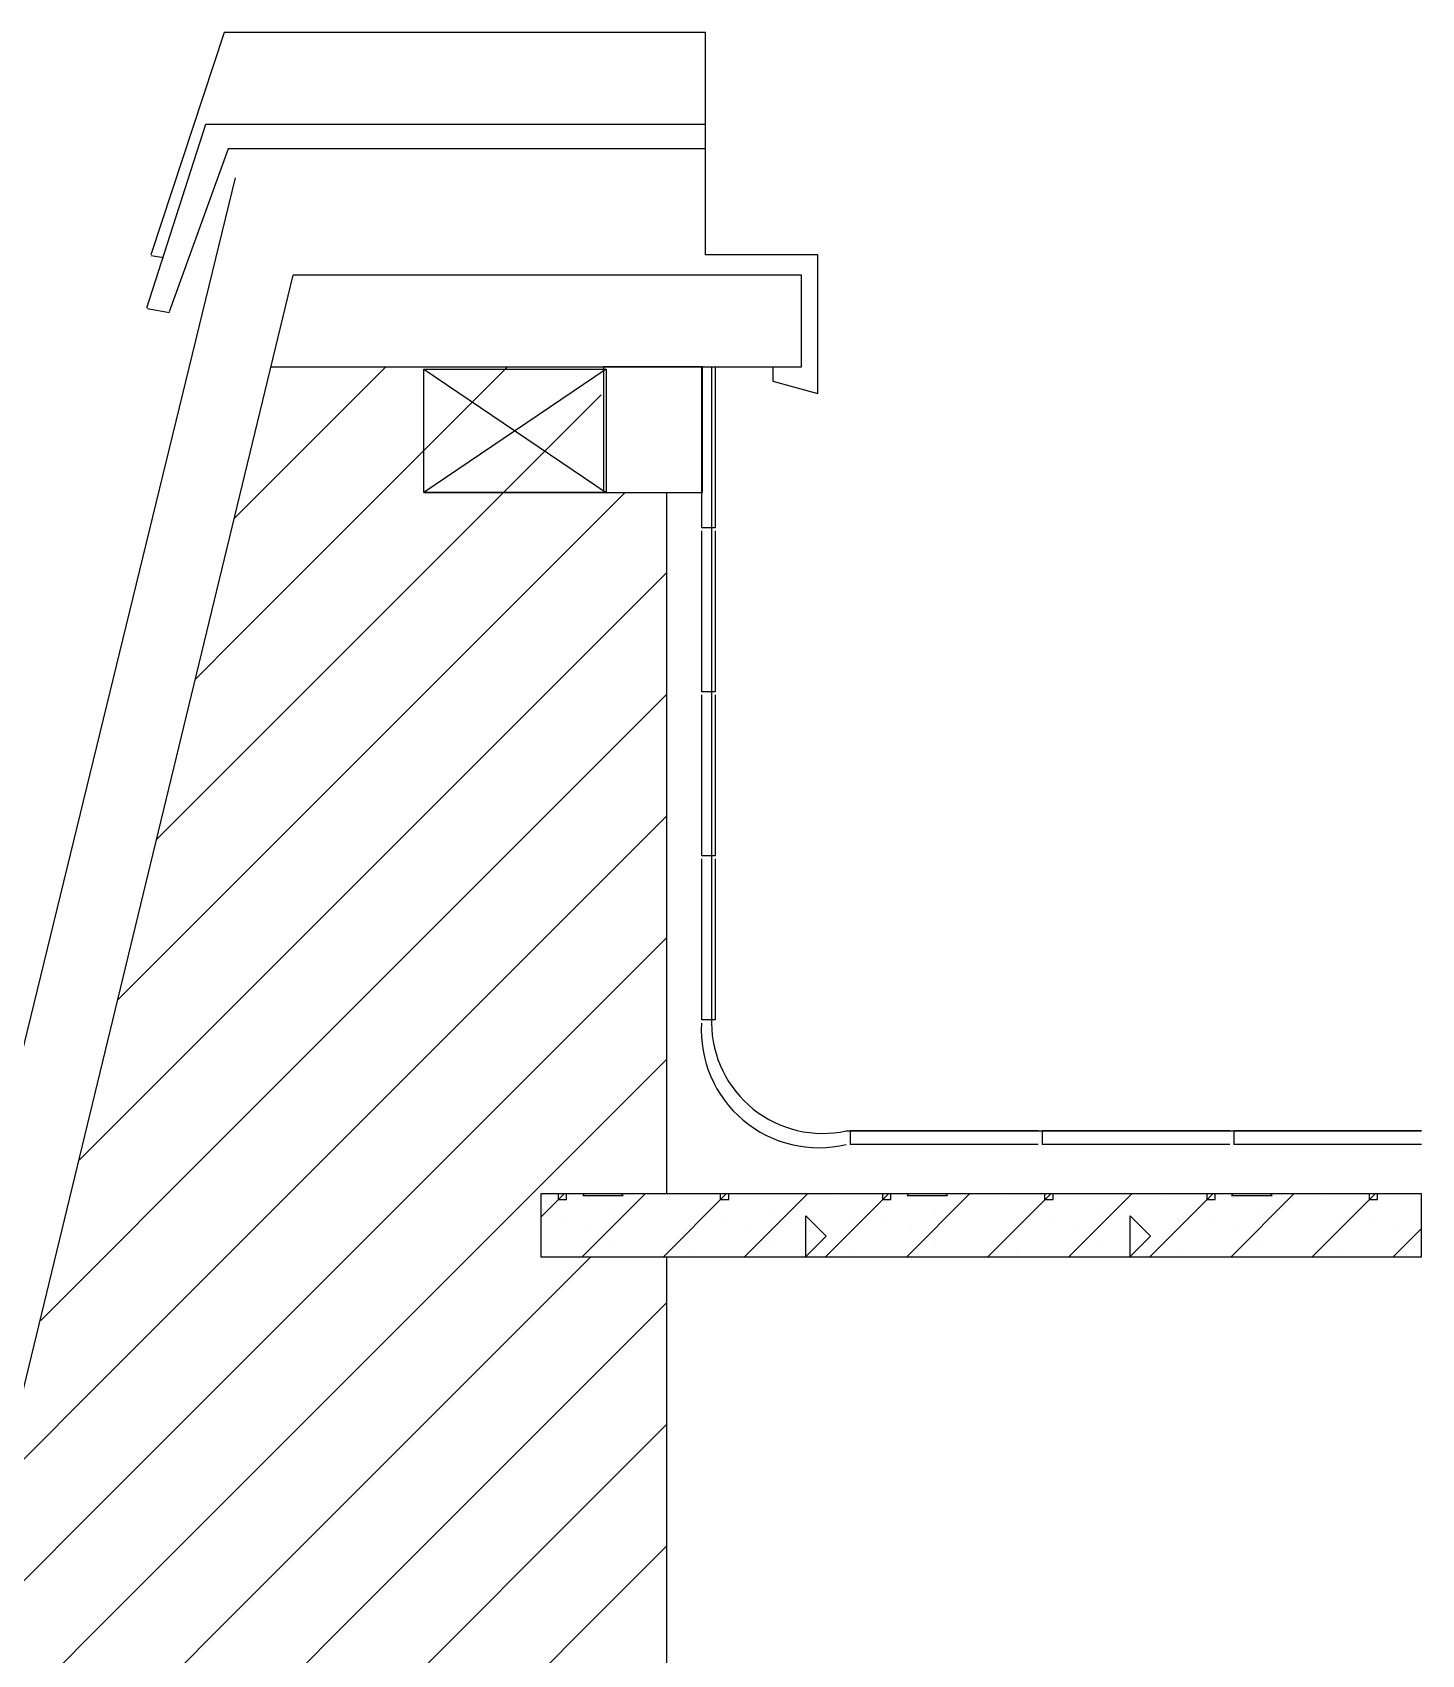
# Model space of a CAD drawing. Header units: metres. Extents: x 18114 to 19854, y 9123 to 11775.
# Drawn here: x 18637 to 19664, y 10575 to 11775 of the extents above; entities that cross this region are included whole.
import ezdxf

# ---------------------------------------------------------------- set-up
doc = ezdxf.new("R2010")
doc.units = ezdxf.units.M

# ---------------------------------------------------------------- blocks, each defined once
blk = doc.blocks.new('BL_6201')
for p, q in [((0, 100), (496.03, 100)), ((496.03, 100), (992.05, 100)), ((992.03, 0), (992.03, 100)), ((0, 0), (496.03, 0)), ((496.03, 0), (992.05, 0))]:
    blk.add_line(p, q)
blk = doc.blocks.new('BL_6222')
for p, q in [((49.77, 29.76), (0, 0)), ((0, 29.76), (49.77, 0)), ((0, 0), (0, 29.76)), ((0, 29.76), (49.77, 29.76)), ((49.77, 29.76), (49.77, 0)), ((49.77, 0), (0, 0))]:
    blk.add_line(p, q)

msp = doc.modelspace()

# ---------------------------------------------------------------- linework, layer by layer
for p, q in [((18778.57, 11774.76), (18724.26, 11610.29)), ((19134.73, 11774.76), (18778.57, 11774.76)), ((19134.73, 11610.29), (19134.73, 11774.76)), ((18721.24, 11571.06), (18764.99, 11706.86)), ((18764.99, 11706.86), (19134.73, 11706.86)), ((18781.58, 11688.75), (18737.84, 11568.04)), ((19134.73, 11688.75), (18781.58, 11688.75)), ((18786.6, 11667.15), (18241.29, 9432.73)), ((18724.49, 11609.83), (18733.54, 11608.32)), ((19217.7, 11610.29), (19134.73, 11610.29)), ((19217.7, 11507.68), (19217.7, 11610.29)), ((18721.48, 11570.6), (18738.07, 11567.58)), ((18813.2, 11527.5), (19105.8, 11527.5)), ((18877.49, 11506.77), (18898.23, 11527.5)), ((18967.49, 11506.77), (18988.23, 11527.5)), ((19139.05, 11527.5), (19139.05, 11042.05)), ((19184.51, 11527.3), (19184.51, 11516.73)), ((18786.13, 11415.4), (18877.49, 11506.77)), ((18787.49, 11326.77), (18967.49, 11506.77)), ((18877.49, 11326.77), (19057.49, 11506.77)), ((18877.49, 11506.77), (18877.49, 11506.77)), ((18967.49, 11506.77), (18967.49, 11506.77)), ((19057.49, 11506.77), (19057.49, 11506.77)), ((19184.51, 11516.73), (19217.7, 11507.68)), ((18877.49, 11236.77), (19075.13, 11434.4)), ((18926.25, 11434.4), (19059.25, 11434.4)), ((19057.49, 11416.77), (19057.49, 11416.77)), ((19057.49, 11326.77), (19105.8, 11375.08)), ((18728.82, 11178.1), (18877.49, 11326.77)), ((18757.48, 11296.75), (18787.49, 11326.77)), ((18787.49, 11326.77), (18787.49, 11326.77)), ((18877.49, 11146.77), (19057.49, 11326.77)), ((18877.49, 11326.77), (18877.49, 11326.77)), ((19057.49, 11326.77), (19057.49, 11326.77)), ((18967.49, 11146.77), (19105.8, 11285.08)), ((18700.17, 11059.44), (18877.49, 11236.77)), ((18877.49, 11236.77), (18877.49, 11236.77)), ((19057.49, 11146.77), (19105.8, 11195.08)), ((18697.49, 10966.77), (18877.49, 11146.77)), ((18787.49, 10966.77), (18967.49, 11146.77)), ((18877.49, 10966.77), (19057.49, 11146.77)), ((18877.49, 11146.77), (18877.49, 11146.77)), ((18967.49, 11146.77), (18967.49, 11146.77)), ((19057.49, 11146.77), (19057.49, 11146.77)), ((19057.49, 11056.77), (19105.8, 11105.08)), ((18877.49, 10876.77), (19057.49, 11056.77)), ((19057.49, 11056.77), (19057.49, 11056.77)), ((19057.49, 10966.77), (19105.8, 11015.08)), ((18642.86, 10822.14), (18787.49, 10966.77)), ((18671.52, 10940.79), (18697.49, 10966.77)), ((18697.49, 10786.77), (18877.49, 10966.77)), ((18697.49, 10966.77), (18697.49, 10966.77)), ((18787.49, 10966.77), (18787.49, 10966.77)), ((18877.49, 10786.77), (19057.49, 10966.77)), ((18877.49, 10966.77), (18877.49, 10966.77)), ((19057.49, 10966.77), (19057.49, 10966.77)), ((19238.8, 10962.25), (19664.41, 10962.25)), ((19012.7, 10898.37), (19030.03, 10915.7)), ((19025.79, 10911.45), (19025.79, 10915.7)), ((19025.79, 10911.45), (19031.79, 10911.45)), ((19031.79, 10911.45), (19031.79, 10915.7)), ((19043.48, 10869.15), (19090.03, 10915.7)), ((19043.79, 10914.45), (19045.03, 10915.7)), ((19043.79, 10914.45), (19073.79, 10914.45)), ((19073.79, 10914.45), (19072.54, 10915.7)), ((19103.48, 10869.15), (19150.03, 10915.7)), ((19112.79, 10914.45), (19112.79, 10914.45)), ((19145.79, 10911.45), (19145.79, 10915.7)), ((19145.79, 10911.45), (19151.79, 10911.45)), ((19151.79, 10911.45), (19151.79, 10915.7)), ((19163.48, 10869.15), (19208.79, 10914.45)), ((19208.79, 10914.45), (19210.03, 10915.7)), ((19208.79, 10914.45), (19208.79, 10914.45)), ((19223.48, 10869.15), (19270.03, 10915.7)), ((19232.79, 10914.45), (19232.79, 10914.45)), ((19265.79, 10911.45), (19265.79, 10915.7)), ((19265.79, 10911.45), (19271.79, 10911.45)), ((19271.79, 10911.45), (19271.79, 10915.7)), ((19283.48, 10869.15), (19330.03, 10915.7)), ((19283.79, 10914.45), (19285.03, 10915.7)), ((19283.79, 10914.45), (19313.79, 10914.45)), ((19313.79, 10914.45), (19312.54, 10915.7)), ((19343.48, 10869.15), (19390.03, 10915.7)), ((19352.79, 10914.45), (19352.79, 10914.45)), ((19385.79, 10911.45), (19385.79, 10915.7)), ((19385.79, 10911.45), (19391.79, 10911.45)), ((19391.79, 10911.45), (19391.79, 10915.7)), ((19403.48, 10869.15), (19448.79, 10914.45)), ((19448.79, 10914.45), (19450.03, 10915.7)), ((19448.79, 10914.45), (19448.79, 10914.45)), ((19463.48, 10869.15), (19510.03, 10915.7)), ((19472.79, 10914.45), (19472.79, 10914.45)), ((19505.79, 10911.45), (19505.79, 10915.7)), ((19505.79, 10911.45), (19511.79, 10911.45)), ((19511.79, 10911.45), (19511.79, 10915.7)), ((19523.48, 10869.15), (19570.03, 10915.7)), ((19523.79, 10914.45), (19525.03, 10915.7)), ((19523.79, 10914.45), (19553.79, 10914.45)), ((19553.79, 10914.45), (19552.54, 10915.7)), ((19583.48, 10869.15), (19630.03, 10915.7)), ((19592.79, 10914.45), (19592.79, 10914.45)), ((19625.79, 10911.45), (19625.79, 10915.7)), ((19625.79, 10911.45), (19631.79, 10911.45)), ((19631.79, 10911.45), (19631.79, 10915.7)), ((19028.79, 10896.45), (19028.79, 10896.45)), ((19064.79, 10902.45), (19064.79, 10902.45)), ((19124.79, 10896.45), (19124.79, 10896.45)), ((19148.79, 10896.45), (19148.79, 10896.45)), ((19184.79, 10902.45), (19184.79, 10902.45)), ((19208.79, 10899.45), (19223.85, 10884.39)), ((19208.79, 10869.45), (19208.79, 10899.45)), ((19244.79, 10896.45), (19244.79, 10896.45)), ((19268.79, 10896.45), (19268.79, 10896.45)), ((19304.79, 10902.45), (19304.79, 10902.45)), ((19364.79, 10896.45), (19364.79, 10896.45)), ((19388.79, 10896.45), (19388.79, 10896.45)), ((19424.79, 10902.45), (19424.79, 10902.45)), ((19448.79, 10899.45), (19463.85, 10884.39)), ((19448.79, 10869.45), (19448.79, 10899.45)), ((19484.79, 10896.45), (19484.79, 10896.45)), ((19508.79, 10896.45), (19508.79, 10896.45)), ((19544.79, 10902.45), (19544.79, 10902.45)), ((19604.79, 10896.45), (19604.79, 10896.45)), ((19628.79, 10896.45), (19628.79, 10896.45)), ((19046.79, 10890.45), (19046.79, 10890.45)), ((19166.79, 10890.45), (19166.79, 10890.45)), ((19208.79, 10869.45), (19223.85, 10884.51)), ((19286.79, 10890.45), (19286.79, 10890.45)), ((19406.79, 10890.45), (19406.79, 10890.45)), ((19448.79, 10869.45), (19463.85, 10884.51)), ((19526.79, 10890.45), (19526.79, 10890.45)), ((19643.48, 10869.15), (19664.41, 10890.07)), ((19646.79, 10890.45), (19646.79, 10890.45)), ((18697.49, 10696.77), (18877.49, 10876.77)), ((18877.49, 10876.77), (18877.49, 10876.77)), ((19064.79, 10878.45), (19064.79, 10878.45)), ((19124.79, 10872.45), (19124.79, 10872.45)), ((19184.79, 10878.45), (19184.79, 10878.45)), ((19244.79, 10872.45), (19244.79, 10872.45)), ((19304.79, 10878.45), (19304.79, 10878.45)), ((19364.79, 10872.45), (19364.79, 10872.45)), ((19424.79, 10878.45), (19424.79, 10878.45)), ((19484.79, 10872.45), (19484.79, 10872.45)), ((19544.79, 10878.45), (19544.79, 10878.45)), ((19604.79, 10872.45), (19604.79, 10872.45)), ((18967.49, 10786.77), (19049.87, 10869.15)), ((19057.49, 10786.77), (19105.8, 10835.08)), ((18614.21, 10703.49), (18697.49, 10786.77)), ((18697.49, 10606.77), (18877.49, 10786.77)), ((18697.49, 10786.77), (18697.49, 10786.77)), ((18787.49, 10606.77), (18967.49, 10786.77)), ((18877.49, 10606.77), (19057.49, 10786.77)), ((18877.49, 10786.77), (18877.49, 10786.77)), ((18967.49, 10786.77), (18967.49, 10786.77)), ((19057.49, 10786.77), (19057.49, 10786.77)), ((18585.56, 10584.83), (18697.49, 10696.77)), ((18697.49, 10696.77), (18697.49, 10696.77)), ((18877.49, 10516.77), (19057.49, 10696.77)), ((19057.49, 10696.77), (19057.49, 10696.77)), ((19057.49, 10606.77), (19105.8, 10655.08)), ((18556.9, 10466.18), (18697.49, 10606.77)), ((18607.49, 10426.77), (18787.49, 10606.77)), ((18697.49, 10426.77), (18877.49, 10606.77)), ((18697.49, 10606.77), (18697.49, 10606.77)), ((18787.49, 10606.77), (18787.49, 10606.77)), ((18877.49, 10426.77), (19057.49, 10606.77)), ((18877.49, 10606.77), (18877.49, 10606.77)), ((19057.49, 10606.77), (19057.49, 10606.77))]:
    msp.add_line(p, q)
for points in [[(18500.65, 10237.39), (18829.55, 11595.2)], [(19205.63, 11595.2), (18829.55, 11595.2)], [(19205.63, 11527.5), (19205.63, 11595.2)], [(18813.2, 11527.5), (19205.63, 11527.5)], [(19105.8, 11434.4), (19105.8, 10915.7)], [(19105.8, 10869.15), (19105.8, 10283.94)], [(19057.49, 10696.77), (19105.8, 10745.08)]]:
    msp.add_lwpolyline(points)
for points in [[(19059.25, 11527.5), (19059.25, 11434.4), (19132.4, 11434.4), (19132.4, 11527.5)], [(19012.7, 10915.7), (19012.7, 10869.15), (19664.41, 10869.15), (19664.41, 10915.7)]]:
    msp.add_lwpolyline(points, close=True)
for centre, radius, start, end in [((19218.44, 11036.76), 86.93, 176.52, 283.54), ((19221.49, 11042.85), 82.44, 180.56, 282.12)]:
    msp.add_arc(centre, radius, start, end)

# ---------------------------------------------------------------- block references
at = {"xscale": 2.71, "yscale": 3.07, "zscale": 2.71}
msp.add_blockref('BL_6222', (18926.25, 11434.4), dxfattribs=at)
at = {"yscale": 0.1}
for p, xscale, zscale, rotation in [((19141.67, 11527.5), -0.12, 0.12, 90), ((19141.67, 11406.14), -0.12, 0.12, 90), ((19141.67, 11284.77), -0.12, 0.12, 90), ((19141.67, 11163.41), -0.12, 0.12, 90), ((19380.67, 10962.25), 0.14, 0.14, 180), ((19522.54, 10962.25), 0.14, 0.14, 180), ((19664.41, 10962.25), 0.14, 0.14, 180)]:
    msp.add_blockref('BL_6201', p, dxfattribs=dict(at, xscale=xscale, zscale=zscale, rotation=rotation))

doc.saveas('drawing.dxf')
